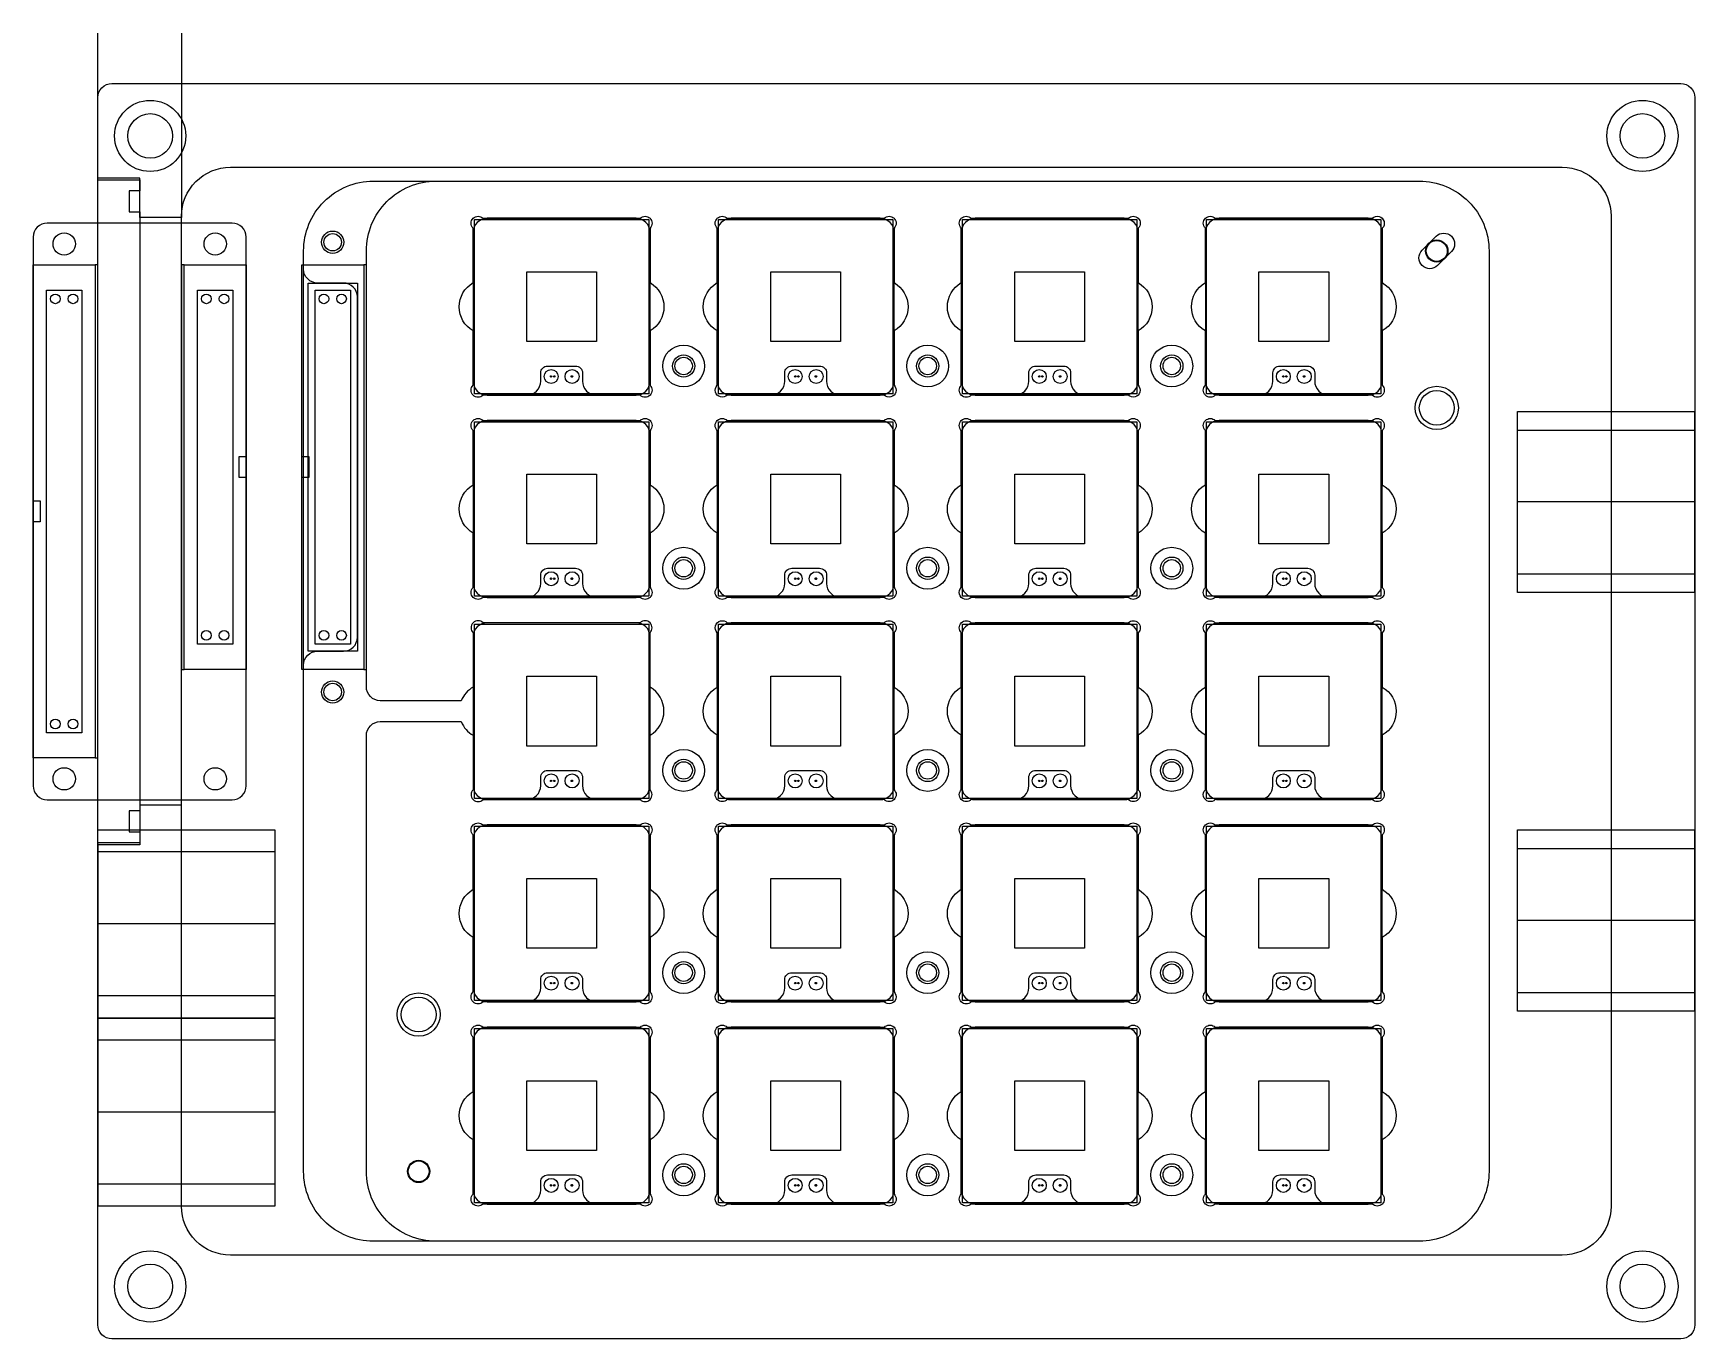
# Model space of a CAD drawing. Header units: inches. Extents: x -128 to 110, y -90 to 97.
import ezdxf

# ---------------------------------------------------------------- set-up
doc = ezdxf.new("R2010")
doc.units = ezdxf.units.IN
doc.header["$MEASUREMENT"] = 0
for name, color, linetype in [('3C9_slide', 7, 'Continuous'), ('clamper_clearance', 7, 'Continuous'), ('clamper_threads', 7, 'Continuous'), ('connector', 7, 'Continuous'), ('corner_holes', 7, 'Continuous'), ('corner_socket_head', 7, 'Continuous'), ('cu_base', 7, 'Continuous'), ('illuminated', 2, 'Continuous'), ('my_pin_centers', 7, 'Continuous'), ('passthru', 7, 'Continuous'), ('passthru_pcb', 7, 'Continuous'), ('passthru_walls', 7, 'Continuous'), ('pcb', 7, 'Continuous'), ('pin_holes', 7, 'Continuous'), ('pipe_ports', 7, 'Continuous'), ('pusher', 7, 'Continuous'), ('slot_plate', 7, 'Continuous'), ('their_pin_centers', 7, 'Continuous'), ('walls', 7, 'Continuous')]:
    doc.layers.add(name, color=color, linetype=linetype)
for name, color, linetype, plot in [('3K7_press', 7, 'Continuous', False), ('dowel', 7, 'Continuous', False), ('substrates', 7, 'Continuous', False)]:
    doc.layers.add(name, color=color, linetype=linetype, plot=plot)

msp = doc.modelspace()

# ---------------------------------------------------------------- linework, layer by layer
at = {"layer": '3C9_slide'}
msp.add_lwpolyline([(70.9, 66.1), (72.9, 68.1, -1), (75.1, 65.9), (73.1, 63.9, -1)], format="xyb", close=True, dxfattribs=at)
msp.add_circle((-73, -66), 1.55, dxfattribs=at)
at = {"layer": '3K7_press'}
for centre in [(73, 66), (-73, -66)]:
    msp.add_circle(centre, 1.5, dxfattribs=at)
at = {"layer": 'clamper_clearance'}
for centre in [(73, 43.5), (-73, -43.5)]:
    msp.add_circle(centre, 3.1, dxfattribs=at)
at = {"layer": 'clamper_threads'}
for centre in [(73, 43.5), (-73, -43.5)]:
    msp.add_circle(centre, 2.5, dxfattribs=at)
at = {"layer": 'connector'}
for points in [[(-128.27, -6.7), (-128.27, 64), (-119.38, 64), (-119.38, -6.7)], [(-97.73, 64), (-97.73, 6), (-106.62, 6), (-106.62, 64)], [(-89.77, 6), (-89.77, 64), (-80.88, 64), (-80.88, 6)], [(-121.28, -3.1), (-126.36, -3.1), (-126.36, 60.4), (-121.28, 60.4)], [(-104.71, 60.4), (-99.63, 60.4), (-99.63, 9.6), (-104.71, 9.6)], [(-81.79, 8.6), (-88.86, 8.6), (-88.86, 61.4), (-81.79, 61.4)], [(-82.79, 9.6), (-87.86, 9.6), (-87.86, 60.4), (-82.79, 60.4)], [(-89.77, 33.5), (-89.77, 36.5), (-88.77, 36.5), (-88.77, 33.5)]]:
    msp.add_lwpolyline(points, close=True, dxfattribs=at)
for points in [[(-119.38, -6.7), (-119, -6.7), (-119, 64), (-119.38, 64)], [(-106.62, 64), (-107, 64), (-107, 6), (-106.62, 6)], [(-80.88, 6), (-80.5, 6), (-80.5, 64), (-80.88, 64)], [(-97.73, 33.5), (-98.73, 33.5), (-98.73, 36.5), (-97.73, 36.5)], [(-128.27, 30.15), (-127.27, 30.15), (-127.27, 27.15), (-128.27, 27.15)]]:
    msp.add_lwpolyline(points, dxfattribs=at)
for centre in [(-122.56, 59.13), (-103.44, 59.13), (-100.9, 59.13), (-84.06, 59.13), (-103.44, 10.87), (-86.59, 10.87), (-84.06, 10.87), (-125.09, -1.83), (-122.56, -1.83)]:
    msp.add_circle(centre, 0.694, dxfattribs=at)
at = {"layer": 'corner_holes'}
for centre in [(-111.5, 82.5), (102.5, 82.5), (-111.5, -82.5), (102.5, -82.5)]:
    msp.add_circle(centre, 3.2, dxfattribs=at)
at = {"layer": 'corner_socket_head'}
for centre in [(-111.5, 82.5), (102.5, 82.5), (-111.5, -82.5), (102.5, -82.5)]:
    msp.add_circle(centre, 5.1, dxfattribs=at)
at = {"layer": 'cu_base'}
msp.add_lwpolyline([(-119, -88), (-119, 88, -0.414214), (-117, 90), (108, 90, -0.414214), (110, 88), (110, -88, -0.414214), (108, -90), (-117, -90, -0.414214)], format="xyb", close=True, dxfattribs=at)
at = {"layer": 'dowel'}
for centre in [(73, 66), (-73, -66)]:
    msp.add_circle(centre, 1.5, dxfattribs=at)
at = {"layer": 'illuminated'}
for points in [[(-57.5, 53), (-57.5, 63), (-47.5, 63), (-47.5, 53)], [(-22.5, 53), (-22.5, 63), (-12.5, 63), (-12.5, 53)], [(12.5, 53), (12.5, 63), (22.5, 63), (22.5, 53)], [(47.5, 53), (47.5, 63), (57.5, 63), (57.5, 53)], [(-57.5, 24), (-57.5, 34), (-47.5, 34), (-47.5, 24)], [(-22.5, 24), (-22.5, 34), (-12.5, 34), (-12.5, 24)], [(12.5, 24), (12.5, 34), (22.5, 34), (22.5, 24)], [(47.5, 24), (47.5, 34), (57.5, 34), (57.5, 24)], [(-57.5, -5), (-57.5, 5), (-47.5, 5), (-47.5, -5)], [(-22.5, -5), (-22.5, 5), (-12.5, 5), (-12.5, -5)], [(12.5, -5), (12.5, 5), (22.5, 5), (22.5, -5)], [(47.5, -5), (47.5, 5), (57.5, 5), (57.5, -5)], [(-57.5, -34), (-57.5, -24), (-47.5, -24), (-47.5, -34)], [(-22.5, -34), (-22.5, -24), (-12.5, -24), (-12.5, -34)], [(12.5, -34), (12.5, -24), (22.5, -24), (22.5, -34)], [(47.5, -34), (47.5, -24), (57.5, -24), (57.5, -34)], [(-57.5, -63), (-57.5, -53), (-47.5, -53), (-47.5, -63)], [(-22.5, -63), (-22.5, -53), (-12.5, -53), (-12.5, -63)], [(12.5, -63), (12.5, -53), (22.5, -53), (22.5, -63)], [(47.5, -63), (47.5, -53), (57.5, -53), (57.5, -63)]]:
    msp.add_lwpolyline(points, close=True, dxfattribs=at)
at = {"layer": 'my_pin_centers'}
for centre in [(-54, 48), (-51, 48), (-19, 48), (-16, 48), (16, 48), (19, 48), (51, 48), (54, 48), (-54, 19), (-51, 19), (-19, 19), (-16, 19), (16, 19), (19, 19), (51, 19), (54, 19), (-54, -10), (-51, -10), (-19, -10), (-16, -10), (16, -10), (19, -10), (51, -10), (54, -10), (-54, -39), (-51, -39), (-19, -39), (-16, -39), (16, -39), (19, -39), (51, -39), (54, -39), (-54, -68), (-51, -68), (-19, -68), (-16, -68), (16, -68), (19, -68), (51, -68), (54, -68)]:
    msp.add_circle(centre, 0.1, dxfattribs=at)
at = {"layer": 'passthru'}
msp.add_lwpolyline([(-119, 76.2), (-113, 76.2), (-113, 74.6), (-114.5, 74.6), (-114.5, 71.6), (-113, 71.6), (-113, -14.3), (-114.5, -14.3), (-114.5, -17.3), (-113, -17.3), (-113, -18.9), (-119, -18.9)], close=True, dxfattribs=at)
at = {"layer": 'passthru_pcb'}
msp.add_lwpolyline([(-128.27, 68), (-128.27, -10.7, 0.414214), (-126.27, -12.7), (-99.73, -12.7, 0.414214), (-97.73, -10.7), (-97.73, 68, 0.414214), (-99.73, 70), (-126.27, 70, 0.414214)], format="xyb", close=True, dxfattribs=at)
for centre, radius in [((-123.83, 67), 1.6), ((-102.17, 67), 1.6), ((-125.09, 59.13), 0.694), ((-100.9, 10.87), 0.694), ((-123.83, -9.7), 1.6), ((-102.17, -9.7), 1.6)]:
    msp.add_circle(centre, radius, dxfattribs=at)
at = {"layer": 'passthru_walls'}
for points in [[(-107, 97.22), (-107, 70.8), (-113, 70.8), (-113, 76.45), (-119, 76.45), (-119, 97.22)], [(-107, -39.92), (-107, -13.5), (-113, -13.5), (-113, -19.15), (-119, -19.15), (-119, -39.92)]]:
    msp.add_lwpolyline(points, dxfattribs=at)
at = {"layer": 'pcb'}
for points in [[(-89.5, -66), (-89.5, 66, -0.414214), (-79.5, 76), (70.5, 76, -0.414214), (80.5, 66), (80.5, -66, -0.414214), (70.5, -76), (-79.5, -76, -0.414214)], [(-55.5, 47.32), (-55.5, 48.5, -0.414214), (-54.5, 49.5), (-50.5, 49.5, -0.414214), (-49.5, 48.5), (-49.5, 47.32, 0.414214), (-47.5, 45.32), (-41.82, 45.32, 0.414214), (-39.82, 47.32), (-39.82, 68.68, 0.414214), (-41.82, 70.68), (-63.18, 70.68, 0.414214), (-65.18, 68.68), (-65.18, 47.32, 0.414214), (-63.18, 45.32), (-57.5, 45.32, 0.414214)], [(-20.5, 47.32), (-20.5, 48.5, -0.414214), (-19.5, 49.5), (-15.5, 49.5, -0.414214), (-14.5, 48.5), (-14.5, 47.32, 0.414214), (-12.5, 45.32), (-6.82, 45.32, 0.414214), (-4.82, 47.32), (-4.82, 68.68, 0.414214), (-6.82, 70.68), (-28.18, 70.68, 0.414214), (-30.18, 68.68), (-30.18, 47.32, 0.414214), (-28.18, 45.32), (-22.5, 45.32, 0.414214)], [(14.5, 47.32), (14.5, 48.5, -0.414214), (15.5, 49.5), (19.5, 49.5, -0.414214), (20.5, 48.5), (20.5, 47.32, 0.414214), (22.5, 45.32), (28.18, 45.32, 0.414214), (30.18, 47.32), (30.18, 68.68, 0.414214), (28.18, 70.68), (6.82, 70.68, 0.414214), (4.82, 68.68), (4.82, 47.32, 0.414214), (6.82, 45.32), (12.5, 45.32, 0.414214)], [(49.5, 47.32), (49.5, 48.5, -0.414214), (50.5, 49.5), (54.5, 49.5, -0.414214), (55.5, 48.5), (55.5, 47.32, 0.414214), (57.5, 45.32), (63.18, 45.32, 0.414214), (65.18, 47.32), (65.18, 68.68, 0.414214), (63.18, 70.68), (41.82, 70.68, 0.414214), (39.82, 68.68), (39.82, 47.32, 0.414214), (41.82, 45.32), (47.5, 45.32, 0.414214)], [(-55.5, 18.32), (-55.5, 19.5, -0.414214), (-54.5, 20.5), (-50.5, 20.5, -0.414214), (-49.5, 19.5), (-49.5, 18.32, 0.414214), (-47.5, 16.32), (-41.82, 16.32, 0.414214), (-39.82, 18.32), (-39.82, 39.68, 0.414214), (-41.82, 41.68), (-63.18, 41.68, 0.414214), (-65.18, 39.68), (-65.18, 18.32, 0.414214), (-63.18, 16.32), (-57.5, 16.32, 0.414214)], [(-20.5, 18.32), (-20.5, 19.5, -0.414214), (-19.5, 20.5), (-15.5, 20.5, -0.414214), (-14.5, 19.5), (-14.5, 18.32, 0.414214), (-12.5, 16.32), (-6.82, 16.32, 0.414214), (-4.82, 18.32), (-4.82, 39.68, 0.414214), (-6.82, 41.68), (-28.18, 41.68, 0.414214), (-30.18, 39.68), (-30.18, 18.32, 0.414214), (-28.18, 16.32), (-22.5, 16.32, 0.414214)], [(14.5, 18.32), (14.5, 19.5, -0.414214), (15.5, 20.5), (19.5, 20.5, -0.414214), (20.5, 19.5), (20.5, 18.32, 0.414214), (22.5, 16.32), (28.18, 16.32, 0.414214), (30.18, 18.32), (30.18, 39.68, 0.414214), (28.18, 41.68), (6.82, 41.68, 0.414214), (4.82, 39.68), (4.82, 18.32, 0.414214), (6.82, 16.32), (12.5, 16.32, 0.414214)], [(49.5, 18.32), (49.5, 19.5, -0.414214), (50.5, 20.5), (54.5, 20.5, -0.414214), (55.5, 19.5), (55.5, 18.32, 0.414214), (57.5, 16.32), (63.18, 16.32, 0.414214), (65.18, 18.32), (65.18, 39.68, 0.414214), (63.18, 41.68), (41.82, 41.68, 0.414214), (39.82, 39.68), (39.82, 18.32, 0.414214), (41.82, 16.32), (47.5, 16.32, 0.414214)], [(-55.5, -10.68), (-55.5, -9.5, -0.414214), (-54.5, -8.5), (-50.5, -8.5, -0.414214), (-49.5, -9.5), (-49.5, -10.68, 0.414214), (-47.5, -12.68), (-41.82, -12.68, 0.414214), (-39.82, -10.68), (-39.82, 10.68, 0.414214), (-41.82, 12.68), (-63.18, 12.68, 0.414214), (-65.18, 10.68), (-65.18, -10.68, 0.414214), (-63.18, -12.68), (-57.5, -12.68, 0.414214)], [(-20.5, -10.68), (-20.5, -9.5, -0.414214), (-19.5, -8.5), (-15.5, -8.5, -0.414214), (-14.5, -9.5), (-14.5, -10.68, 0.414214), (-12.5, -12.68), (-6.82, -12.68, 0.414214), (-4.82, -10.68), (-4.82, 10.68, 0.414214), (-6.82, 12.68), (-28.18, 12.68, 0.414214), (-30.18, 10.68), (-30.18, -10.68, 0.414214), (-28.18, -12.68), (-22.5, -12.68, 0.414214)], [(14.5, -10.68), (14.5, -9.5, -0.414214), (15.5, -8.5), (19.5, -8.5, -0.414214), (20.5, -9.5), (20.5, -10.68, 0.414214), (22.5, -12.68), (28.18, -12.68, 0.414214), (30.18, -10.68), (30.18, 10.68, 0.414214), (28.18, 12.68), (6.82, 12.68, 0.414214), (4.82, 10.68), (4.82, -10.68, 0.414214), (6.82, -12.68), (12.5, -12.68, 0.414214)], [(49.5, -10.68), (49.5, -9.5, -0.414214), (50.5, -8.5), (54.5, -8.5, -0.414214), (55.5, -9.5), (55.5, -10.68, 0.414214), (57.5, -12.68), (63.18, -12.68, 0.414214), (65.18, -10.68), (65.18, 10.68, 0.414214), (63.18, 12.68), (41.82, 12.68, 0.414214), (39.82, 10.68), (39.82, -10.68, 0.414214), (41.82, -12.68), (47.5, -12.68, 0.414214)], [(-55.5, -39.68), (-55.5, -38.5, -0.414214), (-54.5, -37.5), (-50.5, -37.5, -0.414214), (-49.5, -38.5), (-49.5, -39.68, 0.414214), (-47.5, -41.68), (-41.82, -41.68, 0.414214), (-39.82, -39.68), (-39.82, -18.32, 0.414214), (-41.82, -16.32), (-63.18, -16.32, 0.414214), (-65.18, -18.32), (-65.18, -39.68, 0.414214), (-63.18, -41.68), (-57.5, -41.68, 0.414214)], [(-20.5, -39.68), (-20.5, -38.5, -0.414214), (-19.5, -37.5), (-15.5, -37.5, -0.414214), (-14.5, -38.5), (-14.5, -39.68, 0.414214), (-12.5, -41.68), (-6.82, -41.68, 0.414214), (-4.82, -39.68), (-4.82, -18.32, 0.414214), (-6.82, -16.32), (-28.18, -16.32, 0.414214), (-30.18, -18.32), (-30.18, -39.68, 0.414214), (-28.18, -41.68), (-22.5, -41.68, 0.414214)], [(14.5, -39.68), (14.5, -38.5, -0.414214), (15.5, -37.5), (19.5, -37.5, -0.414214), (20.5, -38.5), (20.5, -39.68, 0.414214), (22.5, -41.68), (28.18, -41.68, 0.414214), (30.18, -39.68), (30.18, -18.32, 0.414214), (28.18, -16.32), (6.82, -16.32, 0.414214), (4.82, -18.32), (4.82, -39.68, 0.414214), (6.82, -41.68), (12.5, -41.68, 0.414214)], [(49.5, -39.68), (49.5, -38.5, -0.414214), (50.5, -37.5), (54.5, -37.5, -0.414214), (55.5, -38.5), (55.5, -39.68, 0.414214), (57.5, -41.68), (63.18, -41.68, 0.414214), (65.18, -39.68), (65.18, -18.32, 0.414214), (63.18, -16.32), (41.82, -16.32, 0.414214), (39.82, -18.32), (39.82, -39.68, 0.414214), (41.82, -41.68), (47.5, -41.68, 0.414214)], [(-55.5, -68.68), (-55.5, -67.5, -0.414214), (-54.5, -66.5), (-50.5, -66.5, -0.414214), (-49.5, -67.5), (-49.5, -68.68, 0.414214), (-47.5, -70.68), (-41.82, -70.68, 0.414214), (-39.82, -68.68), (-39.82, -47.32, 0.414214), (-41.82, -45.32), (-63.18, -45.32, 0.414214), (-65.18, -47.32), (-65.18, -68.68, 0.414214), (-63.18, -70.68), (-57.5, -70.68, 0.414214)], [(-20.5, -68.68), (-20.5, -67.5, -0.414214), (-19.5, -66.5), (-15.5, -66.5, -0.414214), (-14.5, -67.5), (-14.5, -68.68, 0.414214), (-12.5, -70.68), (-6.82, -70.68, 0.414214), (-4.82, -68.68), (-4.82, -47.32, 0.414214), (-6.82, -45.32), (-28.18, -45.32, 0.414214), (-30.18, -47.32), (-30.18, -68.68, 0.414214), (-28.18, -70.68), (-22.5, -70.68, 0.414214)], [(14.5, -68.68), (14.5, -67.5, -0.414214), (15.5, -66.5), (19.5, -66.5, -0.414214), (20.5, -67.5), (20.5, -68.68, 0.414214), (22.5, -70.68), (28.18, -70.68, 0.414214), (30.18, -68.68), (30.18, -47.32, 0.414214), (28.18, -45.32), (6.82, -45.32, 0.414214), (4.82, -47.32), (4.82, -68.68, 0.414214), (6.82, -70.68), (12.5, -70.68, 0.414214)], [(49.5, -68.68), (49.5, -67.5, -0.414214), (50.5, -66.5), (54.5, -66.5, -0.414214), (55.5, -67.5), (55.5, -68.68, 0.414214), (57.5, -70.68), (63.18, -70.68, 0.414214), (65.18, -68.68), (65.18, -47.32, 0.414214), (63.18, -45.32), (41.82, -45.32, 0.414214), (39.82, -47.32), (39.82, -68.68, 0.414214), (41.82, -70.68), (47.5, -70.68, 0.414214)]]:
    msp.add_lwpolyline(points, format="xyb", close=True, dxfattribs=at)
for centre, radius in [((-85.33, 67.25), 1.6), ((73, 66), 1.6), ((-86.59, 59.13), 0.694), ((-35, 49.5), 1.6), ((0, 49.5), 1.6), ((35, 49.5), 1.6), ((-35, 20.5), 1.6), ((0, 20.5), 1.6), ((35, 20.5), 1.6), ((-85.33, 2.75), 1.6), ((-35, -8.5), 1.6), ((0, -8.5), 1.6), ((35, -8.5), 1.6), ((-35, -37.5), 1.6), ((0, -37.5), 1.6), ((35, -37.5), 1.6), ((-73, -66), 1.6), ((-35, -66.5), 1.6), ((0, -66.5), 1.6), ((35, -66.5), 1.6)]:
    msp.add_circle(centre, radius, dxfattribs=at)
at = {"layer": 'pin_holes'}
for centre in [(-54, 48), (-51, 48), (-19, 48), (-16, 48), (16, 48), (19, 48), (51, 48), (54, 48), (-54, 19), (-51, 19), (-19, 19), (-16, 19), (16, 19), (19, 19), (51, 19), (54, 19), (-54, -10), (-51, -10), (-19, -10), (-16, -10), (16, -10), (19, -10), (51, -10), (54, -10), (-54, -39), (-51, -39), (-19, -39), (-16, -39), (16, -39), (19, -39), (51, -39), (54, -39), (-54, -68), (-51, -68), (-19, -68), (-16, -68), (16, -68), (19, -68), (51, -68), (54, -68)]:
    msp.add_circle(centre, 1, dxfattribs=at)
at = {"layer": 'pipe_ports'}
for p, q in [((110, 17), (110, 43)), ((84.6, 40.32), (110, 40.32)), ((110, 30), (84.6, 30)), ((84.6, 19.68), (110, 19.68)), ((-119, -19), (-119, -45)), ((110, -43), (110, -17)), ((-93.6, -20.18), (-119, -20.18)), ((84.6, -19.68), (110, -19.68)), ((-93.6, -30.5), (-119, -30.5)), ((110, -30), (84.6, -30)), ((84.6, -40.32), (110, -40.32)), ((-93.6, -40.82), (-119, -40.82)), ((-119, -45), (-119, -71)), ((-93.6, -47.18), (-119, -47.18)), ((-93.6, -57.5), (-119, -57.5)), ((-93.6, -67.82), (-119, -67.82))]:
    msp.add_line(p, q, dxfattribs=at)
for points in [[(110, 43), (110, 17), (84.6, 17), (84.6, 43)], [(-119, -44), (-119, -17), (-93.6, -17), (-93.6, -44)], [(110, -17), (110, -43), (84.6, -43), (84.6, -17)], [(-119, -71), (-119, -44), (-93.6, -44), (-93.6, -71)]]:
    msp.add_lwpolyline(points, close=True, dxfattribs=at)
at = {"layer": 'pusher'}
for points in [[(-81.79, 10.6), (-81.79, 59.4, 0.414214), (-83.79, 61.4), (-87.5, 61.4, -0.414214), (-89.5, 63.4), (-89.5, 66, -0.414214), (-79.5, 76), (70.5, 76, -0.414214), (80.5, 66), (80.5, -66, -0.414214), (70.5, -76), (-79.5, -76, -0.414214), (-89.5, -66), (-89.5, 6.6, -0.414214), (-87.5, 8.6), (-83.79, 8.6, 0.414214)], [(-41.82, 45.32, 0.414214), (-39.82, 47.32), (-39.82, 68.68, 0.414214), (-41.82, 70.68), (-63.18, 70.68, 0.414214), (-65.18, 68.68), (-65.18, 47.32, 0.414214), (-63.18, 45.32)], [(-6.82, 45.32, 0.414214), (-4.82, 47.32), (-4.82, 68.68, 0.414214), (-6.82, 70.68), (-28.18, 70.68, 0.414214), (-30.18, 68.68), (-30.18, 47.32, 0.414214), (-28.18, 45.32)], [(28.18, 45.32, 0.414214), (30.18, 47.32), (30.18, 68.68, 0.414214), (28.18, 70.68), (6.82, 70.68, 0.414214), (4.82, 68.68), (4.82, 47.32, 0.414214), (6.82, 45.32)], [(63.18, 45.32, 0.414214), (65.18, 47.32), (65.18, 68.68, 0.414214), (63.18, 70.68), (41.82, 70.68, 0.414214), (39.82, 68.68), (39.82, 47.32, 0.414214), (41.82, 45.32)], [(-41.82, 16.32, 0.414214), (-39.82, 18.32), (-39.82, 39.68, 0.414214), (-41.82, 41.68), (-63.18, 41.68, 0.414214), (-65.18, 39.68), (-65.18, 18.32, 0.414214), (-63.18, 16.32)], [(-6.82, 16.32, 0.414214), (-4.82, 18.32), (-4.82, 39.68, 0.414214), (-6.82, 41.68), (-28.18, 41.68, 0.414214), (-30.18, 39.68), (-30.18, 18.32, 0.414214), (-28.18, 16.32)], [(28.18, 16.32, 0.414214), (30.18, 18.32), (30.18, 39.68, 0.414214), (28.18, 41.68), (6.82, 41.68, 0.414214), (4.82, 39.68), (4.82, 18.32, 0.414214), (6.82, 16.32)], [(63.18, 16.32, 0.414214), (65.18, 18.32), (65.18, 39.68, 0.414214), (63.18, 41.68), (41.82, 41.68, 0.414214), (39.82, 39.68), (39.82, 18.32, 0.414214), (41.82, 16.32)], [(-41.82, -12.68, 0.414214), (-39.82, -10.68), (-39.82, 10.68, 0.414214), (-41.82, 12.68), (-63.18, 12.68, 0.414214), (-65.18, 10.68), (-65.18, -10.68, 0.414214), (-63.18, -12.68)], [(-6.82, -12.68, 0.414214), (-4.82, -10.68), (-4.82, 10.68, 0.414214), (-6.82, 12.68), (-28.18, 12.68, 0.414214), (-30.18, 10.68), (-30.18, -10.68, 0.414214), (-28.18, -12.68)], [(28.18, -12.68, 0.414214), (30.18, -10.68), (30.18, 10.68, 0.414214), (28.18, 12.68), (6.82, 12.68, 0.414214), (4.82, 10.68), (4.82, -10.68, 0.414214), (6.82, -12.68)], [(63.18, -12.68, 0.414214), (65.18, -10.68), (65.18, 10.68, 0.414214), (63.18, 12.68), (41.82, 12.68, 0.414214), (39.82, 10.68), (39.82, -10.68, 0.414214), (41.82, -12.68)], [(-41.82, -41.68, 0.414214), (-39.82, -39.68), (-39.82, -18.32, 0.414214), (-41.82, -16.32), (-63.18, -16.32, 0.414214), (-65.18, -18.32), (-65.18, -39.68, 0.414214), (-63.18, -41.68)], [(-6.82, -41.68, 0.414214), (-4.82, -39.68), (-4.82, -18.32, 0.414214), (-6.82, -16.32), (-28.18, -16.32, 0.414214), (-30.18, -18.32), (-30.18, -39.68, 0.414214), (-28.18, -41.68)], [(28.18, -41.68, 0.414214), (30.18, -39.68), (30.18, -18.32, 0.414214), (28.18, -16.32), (6.82, -16.32, 0.414214), (4.82, -18.32), (4.82, -39.68, 0.414214), (6.82, -41.68)], [(63.18, -41.68, 0.414214), (65.18, -39.68), (65.18, -18.32, 0.414214), (63.18, -16.32), (41.82, -16.32, 0.414214), (39.82, -18.32), (39.82, -39.68, 0.414214), (41.82, -41.68)], [(-41.82, -70.68, 0.414214), (-39.82, -68.68), (-39.82, -47.32, 0.414214), (-41.82, -45.32), (-63.18, -45.32, 0.414214), (-65.18, -47.32), (-65.18, -68.68, 0.414214), (-63.18, -70.68)], [(-6.82, -70.68, 0.414214), (-4.82, -68.68), (-4.82, -47.32, 0.414214), (-6.82, -45.32), (-28.18, -45.32, 0.414214), (-30.18, -47.32), (-30.18, -68.68, 0.414214), (-28.18, -70.68)], [(28.18, -70.68, 0.414214), (30.18, -68.68), (30.18, -47.32, 0.414214), (28.18, -45.32), (6.82, -45.32, 0.414214), (4.82, -47.32), (4.82, -68.68, 0.414214), (6.82, -70.68)], [(63.18, -70.68, 0.414214), (65.18, -68.68), (65.18, -47.32, 0.414214), (63.18, -45.32), (41.82, -45.32, 0.414214), (39.82, -47.32), (39.82, -68.68, 0.414214), (41.82, -70.68)]]:
    msp.add_lwpolyline(points, format="xyb", close=True, dxfattribs=at)
msp.add_lwpolyline([(-83.52, 61.4), (-83.52, 61.4, 0.627345)], format="xyb", dxfattribs=at)
for centre in [(-85.33, 67.25), (-35, 49.5), (0, 49.5), (35, 49.5), (-35, 20.5), (0, 20.5), (35, 20.5), (-85.33, 2.75), (-35, -8.5), (0, -8.5), (35, -8.5), (-35, -37.5), (0, -37.5), (35, -37.5), (-35, -66.5), (0, -66.5), (35, -66.5)]:
    msp.add_circle(centre, 1.25, dxfattribs=at)
at = {"layer": 'slot_plate'}
for points in [[(-80.5, 3.5), (-80.5, 66, -0.414214), (-70.5, 76), (70.5, 76, -0.414214), (80.5, 66), (80.5, -66, -0.414214), (70.5, -76), (-70.5, -76, -0.414214), (-80.5, -66), (-80.5, -3.5, -0.414214), (-78.5, -1.5), (-66.89, -1.5, 0.167234), (-65.18, -3.46), (-65.18, -11.26, 1), (-63.76, -12.68), (-41.24, -12.68, 1), (-39.82, -11.26), (-39.82, -3.46, 0.57735), (-39.82, 3.46), (-39.82, 11.26, 1), (-41.24, 12.68), (-63.76, 12.68, 1), (-65.18, 11.26), (-65.18, 3.46, 0.167234), (-66.89, 1.5), (-78.5, 1.5, -0.414214)], [(-39.82, 69.26), (-39.82, 61.46, -0.57735), (-39.82, 54.54), (-39.82, 46.74, -1), (-41.24, 45.32), (-63.76, 45.32, -1), (-65.18, 46.74), (-65.18, 54.54, -0.57735), (-65.18, 61.46), (-65.18, 69.26, -1), (-63.76, 70.68), (-41.24, 70.68, -1)], [(-4.82, 69.26), (-4.82, 61.46, -0.57735), (-4.82, 54.54), (-4.82, 46.74, -1), (-6.24, 45.32), (-28.76, 45.32, -1), (-30.18, 46.74), (-30.18, 54.54, -0.57735), (-30.18, 61.46), (-30.18, 69.26, -1), (-28.76, 70.68), (-6.24, 70.68, -1)], [(30.18, 69.26), (30.18, 61.46, -0.57735), (30.18, 54.54), (30.18, 46.74, -1), (28.76, 45.32), (6.24, 45.32, -1), (4.82, 46.74), (4.82, 54.54, -0.57735), (4.82, 61.46), (4.82, 69.26, -1), (6.24, 70.68), (28.76, 70.68, -1)], [(65.18, 69.26), (65.18, 61.46, -0.57735), (65.18, 54.54), (65.18, 46.74, -1), (63.76, 45.32), (41.24, 45.32, -1), (39.82, 46.74), (39.82, 54.54, -0.57735), (39.82, 61.46), (39.82, 69.26, -1), (41.24, 70.68), (63.76, 70.68, -1)], [(-39.82, 40.26), (-39.82, 32.46, -0.57735), (-39.82, 25.54), (-39.82, 17.74, -1), (-41.24, 16.32), (-63.76, 16.32, -1), (-65.18, 17.74), (-65.18, 25.54, -0.57735), (-65.18, 32.46), (-65.18, 40.26, -1), (-63.76, 41.68), (-41.24, 41.68, -1)], [(-4.82, 40.26), (-4.82, 32.46, -0.57735), (-4.82, 25.54), (-4.82, 17.74, -1), (-6.24, 16.32), (-28.76, 16.32, -1), (-30.18, 17.74), (-30.18, 25.54, -0.57735), (-30.18, 32.46), (-30.18, 40.26, -1), (-28.76, 41.68), (-6.24, 41.68, -1)], [(30.18, 40.26), (30.18, 32.46, -0.57735), (30.18, 25.54), (30.18, 17.74, -1), (28.76, 16.32), (6.24, 16.32, -1), (4.82, 17.74), (4.82, 25.54, -0.57735), (4.82, 32.46), (4.82, 40.26, -1), (6.24, 41.68), (28.76, 41.68, -1)], [(65.18, 40.26), (65.18, 32.46, -0.57735), (65.18, 25.54), (65.18, 17.74, -1), (63.76, 16.32), (41.24, 16.32, -1), (39.82, 17.74), (39.82, 25.54, -0.57735), (39.82, 32.46), (39.82, 40.26, -1), (41.24, 41.68), (63.76, 41.68, -1)], [(-4.82, 11.26), (-4.82, 3.46, -0.57735), (-4.82, -3.46), (-4.82, -11.26, -1), (-6.24, -12.68), (-28.76, -12.68, -1), (-30.18, -11.26), (-30.18, -3.46, -0.57735), (-30.18, 3.46), (-30.18, 11.26, -1), (-28.76, 12.68), (-6.24, 12.68, -1)], [(30.18, 11.26), (30.18, 3.46, -0.57735), (30.18, -3.46), (30.18, -11.26, -1), (28.76, -12.68), (6.24, -12.68, -1), (4.82, -11.26), (4.82, -3.46, -0.57735), (4.82, 3.46), (4.82, 11.26, -1), (6.24, 12.68), (28.76, 12.68, -1)], [(65.18, 11.26), (65.18, 3.46, -0.57735), (65.18, -3.46), (65.18, -11.26, -1), (63.76, -12.68), (41.24, -12.68, -1), (39.82, -11.26), (39.82, -3.46, -0.57735), (39.82, 3.46), (39.82, 11.26, -1), (41.24, 12.68), (63.76, 12.68, -1)], [(-39.82, -17.74), (-39.82, -25.54, -0.57735), (-39.82, -32.46), (-39.82, -40.26, -1), (-41.24, -41.68), (-63.76, -41.68, -1), (-65.18, -40.26), (-65.18, -32.46, -0.57735), (-65.18, -25.54), (-65.18, -17.74, -1), (-63.76, -16.32), (-41.24, -16.32, -1)], [(-4.82, -17.74), (-4.82, -25.54, -0.57735), (-4.82, -32.46), (-4.82, -40.26, -1), (-6.24, -41.68), (-28.76, -41.68, -1), (-30.18, -40.26), (-30.18, -32.46, -0.57735), (-30.18, -25.54), (-30.18, -17.74, -1), (-28.76, -16.32), (-6.24, -16.32, -1)], [(30.18, -17.74), (30.18, -25.54, -0.57735), (30.18, -32.46), (30.18, -40.26, -1), (28.76, -41.68), (6.24, -41.68, -1), (4.82, -40.26), (4.82, -32.46, -0.57735), (4.82, -25.54), (4.82, -17.74, -1), (6.24, -16.32), (28.76, -16.32, -1)], [(65.18, -17.74), (65.18, -25.54, -0.57735), (65.18, -32.46), (65.18, -40.26, -1), (63.76, -41.68), (41.24, -41.68, -1), (39.82, -40.26), (39.82, -32.46, -0.57735), (39.82, -25.54), (39.82, -17.74, -1), (41.24, -16.32), (63.76, -16.32, -1)], [(-39.82, -46.74), (-39.82, -54.54, -0.57735), (-39.82, -61.46), (-39.82, -69.26, -1), (-41.24, -70.68), (-63.76, -70.68, -1), (-65.18, -69.26), (-65.18, -61.46, -0.57735), (-65.18, -54.54), (-65.18, -46.74, -1), (-63.76, -45.32), (-41.24, -45.32, -1)], [(-4.82, -46.74), (-4.82, -54.54, -0.57735), (-4.82, -61.46), (-4.82, -69.26, -1), (-6.24, -70.68), (-28.76, -70.68, -1), (-30.18, -69.26), (-30.18, -61.46, -0.57735), (-30.18, -54.54), (-30.18, -46.74, -1), (-28.76, -45.32), (-6.24, -45.32, -1)], [(30.18, -46.74), (30.18, -54.54, -0.57735), (30.18, -61.46), (30.18, -69.26, -1), (28.76, -70.68), (6.24, -70.68, -1), (4.82, -69.26), (4.82, -61.46, -0.57735), (4.82, -54.54), (4.82, -46.74, -1), (6.24, -45.32), (28.76, -45.32, -1)], [(65.18, -46.74), (65.18, -54.54, -0.57735), (65.18, -61.46), (65.18, -69.26, -1), (63.76, -70.68), (41.24, -70.68, -1), (39.82, -69.26), (39.82, -61.46, -0.57735), (39.82, -54.54), (39.82, -46.74, -1), (41.24, -45.32), (63.76, -45.32, -1)]]:
    msp.add_lwpolyline(points, format="xyb", close=True, dxfattribs=at)
for centre in [(-35, 49.5), (0, 49.5), (35, 49.5), (-35, 20.5), (0, 20.5), (35, 20.5), (-35, -8.5), (0, -8.5), (35, -8.5), (-35, -37.5), (0, -37.5), (35, -37.5), (-35, -66.5), (0, -66.5), (35, -66.5)]:
    msp.add_circle(centre, 3, dxfattribs=at)
at = {"layer": 'substrates'}
for points in [[(-65, 45.5), (-65, 70.5), (-40, 70.5), (-40, 45.5)], [(-30, 45.5), (-30, 70.5), (-5, 70.5), (-5, 45.5)], [(5, 45.5), (5, 70.5), (30, 70.5), (30, 45.5)], [(40, 45.5), (40, 70.5), (65, 70.5), (65, 45.5)], [(-65, 16.5), (-65, 41.5), (-40, 41.5), (-40, 16.5)], [(-30, 16.5), (-30, 41.5), (-5, 41.5), (-5, 16.5)], [(5, 16.5), (5, 41.5), (30, 41.5), (30, 16.5)], [(40, 16.5), (40, 41.5), (65, 41.5), (65, 16.5)], [(-65, -12.5), (-65, 12.5), (-40, 12.5), (-40, -12.5)], [(-30, -12.5), (-30, 12.5), (-5, 12.5), (-5, -12.5)], [(5, -12.5), (5, 12.5), (30, 12.5), (30, -12.5)], [(40, -12.5), (40, 12.5), (65, 12.5), (65, -12.5)], [(-65, -41.5), (-65, -16.5), (-40, -16.5), (-40, -41.5)], [(-30, -41.5), (-30, -16.5), (-5, -16.5), (-5, -41.5)], [(5, -41.5), (5, -16.5), (30, -16.5), (30, -41.5)], [(40, -41.5), (40, -16.5), (65, -16.5), (65, -41.5)], [(-65, -70.5), (-65, -45.5), (-40, -45.5), (-40, -70.5)], [(-30, -70.5), (-30, -45.5), (-5, -45.5), (-5, -70.5)], [(5, -70.5), (5, -45.5), (30, -45.5), (30, -70.5)], [(40, -70.5), (40, -45.5), (65, -45.5), (65, -70.5)]]:
    msp.add_lwpolyline(points, close=True, dxfattribs=at)
at = {"layer": 'their_pin_centers'}
for centre in [(-53.55, 48), (-51.05, 48), (-18.55, 48), (-16.05, 48), (16.45, 48), (18.95, 48), (51.45, 48), (53.95, 48), (-53.55, 19), (-51.05, 19), (-18.55, 19), (-16.05, 19), (16.45, 19), (18.95, 19), (51.45, 19), (53.95, 19), (-53.55, -10), (-51.05, -10), (-18.55, -10), (-16.05, -10), (16.45, -10), (18.95, -10), (51.45, -10), (53.95, -10), (-53.55, -39), (-51.05, -39), (-18.55, -39), (-16.05, -39), (16.45, -39), (18.95, -39), (51.45, -39), (53.95, -39), (-53.55, -68), (-51.05, -68), (-18.55, -68), (-16.05, -68), (16.45, -68), (18.95, -68), (51.45, -68), (53.95, -68)]:
    msp.add_circle(centre, 0.1, dxfattribs=at)
at = {"layer": 'walls'}
for points in [[(-119, -88), (-119, 88, -0.414214), (-117, 90), (108, 90, -0.414214), (110, 88), (110, -88, -0.414214), (108, -90), (-117, -90, -0.414214)], [(-107, -71), (-107, 71, -0.414214), (-100, 78), (91, 78, -0.414214), (98, 71), (98, -71, -0.414214), (91, -78), (-100, -78, -0.414214)]]:
    msp.add_lwpolyline(points, format="xyb", close=True, dxfattribs=at)

doc.saveas('drawing.dxf')
